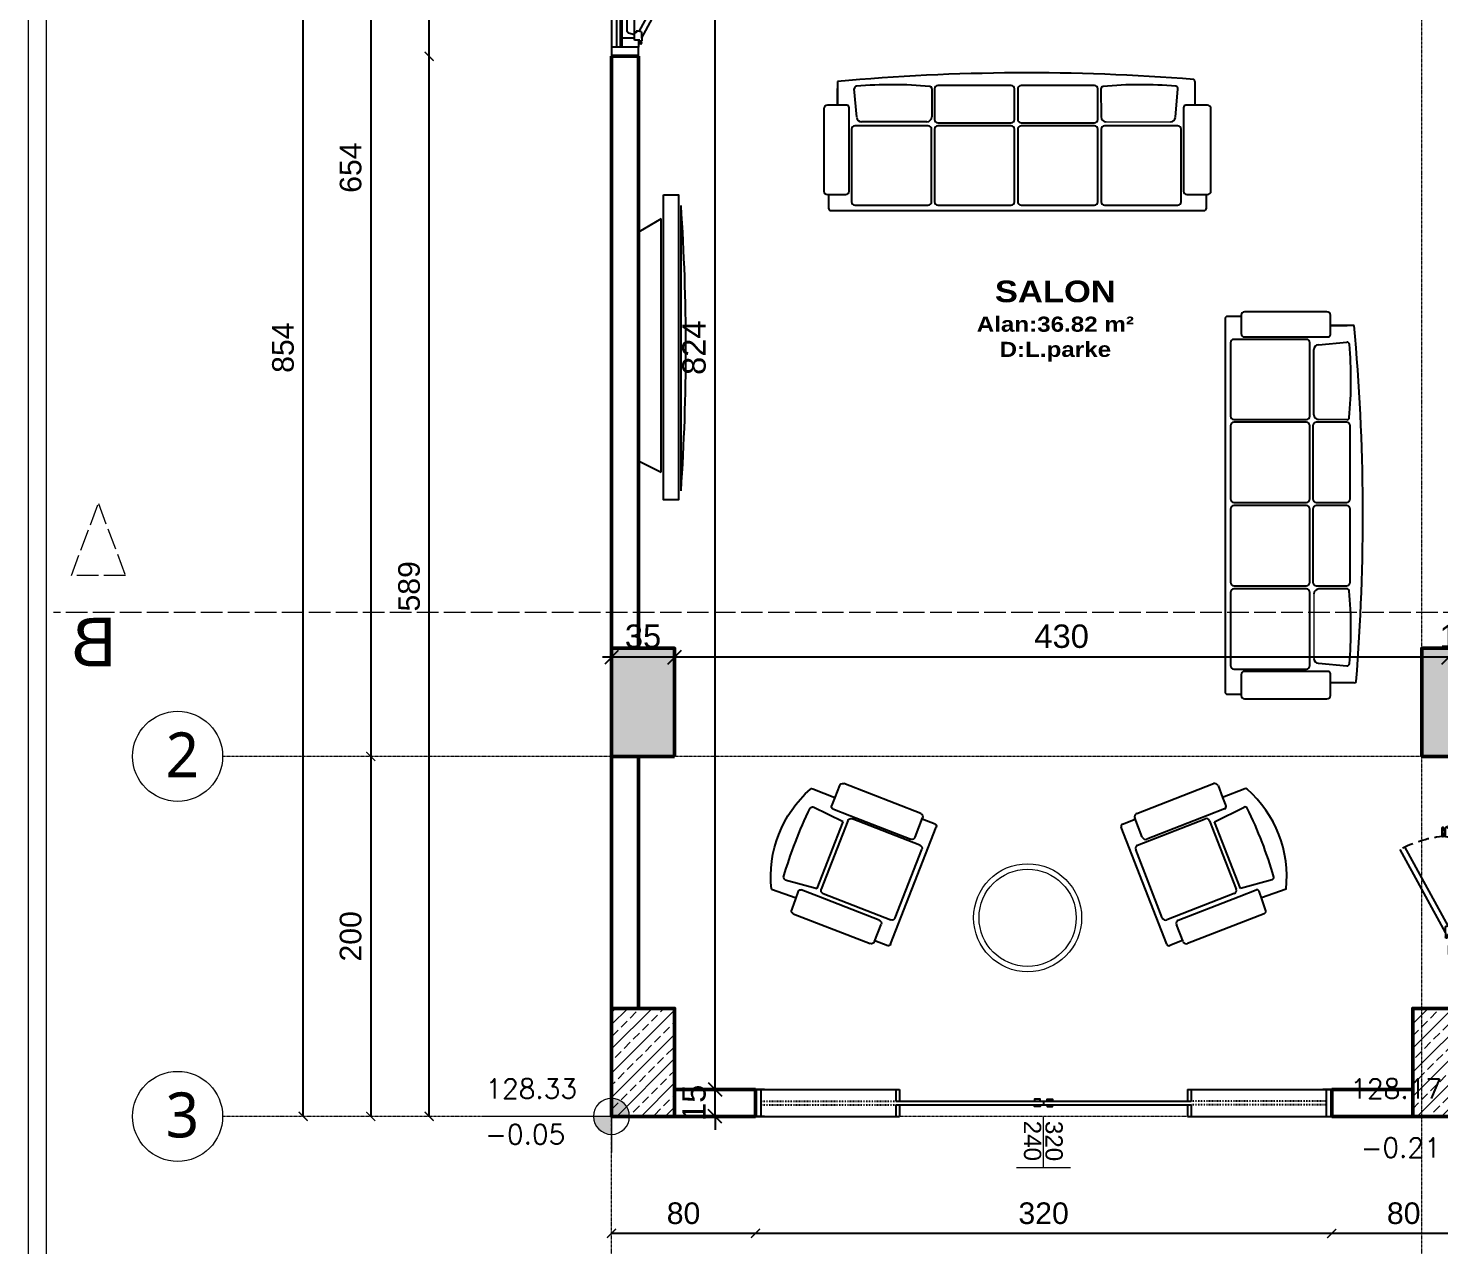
# Model space of a CAD drawing. Header units: millimetres. Extents: x 14753 to 45183, y 5640 to 19518.
# Drawn here: x 19727 to 20511, y 16275 to 16951 of the extents above; entities that cross this region are included whole.
import ezdxf

# ---------------------------------------------------------------- set-up
doc = ezdxf.new("R2010")
doc.units = ezdxf.units.MM
for name, pattern in [('ACAD_ISO02W100', [15, 12, -3]), ('Dash dot', [1.4, 0.6, -0.4, 0, -0.4]), ('DASHDOT', [25.4, 12.7, -6.35, 0, -6.35]), ('DASHDOT2', [0.5, 0.25, -0.125, 0, -0.125]), ('DASHED2', [0.375, 0.25, -0.125]), ('DOT', [0.25, 0, -0.25])]:
    doc.linetypes.add(name, pattern=pattern)
for name, color, linetype, lineweight in [('CERCEVE', 66, 'Continuous', 0), ('Duvar', 1, 'Continuous', 50), ('EŞYA TEFRİŞ', 53, 'Continuous', 13), ('k aks', 44, 'DASHDOT', 18), ('k dis olcu', 43, 'Continuous', 18), ('k ic olcu', 254, 'Continuous', 18), ('k kolon', 1, 'Continuous', 53), ('k kot', 31, 'Continuous', 20), ('k tarama', 252, 'Continuous', 9), ('kesiklii çizgi', 244, 'ACAD_ISO02W100', 5), ('Kolon', 30, 'Continuous', 50)]:
    doc.layers.add(name, color=color, linetype=linetype, lineweight=lineweight)
for name, color, linetype in [('doğrama', 140, 'Continuous'), ('Dış Ölçü', 3, 'Continuous'), ('pencere', 2, 'Continuous'), ('salon tefriş', 42, 'Continuous'), ('Standart', 7, 'Continuous'), ('YAzı', 7, 'Continuous')]:
    doc.layers.add(name, color=color, linetype=linetype)
doc.styles.add('MtXpl_Segoe_UI', font='segoeui.ttf')
doc.styles.add('OLCU', font='romans.shx')
doc.styles.add('ROMANT', font='arial.ttf', dxfattribs={"width": 0.8, "height": 0.125})
doc.styles.get("Standard").update_dxf_attribs({"font": 'arial.ttf'})
doc.styles.add('Vaziyet Yazı', font='bgothm.ttf', dxfattribs={"height": 25})
doc.dimstyles.new('icolcu', dxfattribs={"dimtxt": 13, "dimasz": 7.5, "dimexe": 5, "dimexo": 5, "dimgap": 5, "dimtad": 1, "dimdec": 0, "dimtxsty": 'Standard', "dimblk": 'OBLIQUE', "dimcen": 2.5, "dimdle": 5, "dimclrd": 256, "dimclre": 256, "dimclrt": 256, "dimadec": 4, "dimazin": 0, "dimtfac": 1, "dimtdec": 0, "dimtix": 1, "dimtmove": 2, "dimatfit": 3, "dimldrblk": 'OBLIQUE', "dimfxl": 1, "dimarcsym": 0})
doc.dimstyles.new('icölcü', dxfattribs={"dimtxt": 12, "dimasz": 5, "dimexe": 1.25, "dimexo": 0.625, "dimgap": 5, "dimtad": 1, "dimdec": 0, "dimtxsty": 'Standard', "dimblk": 'ARCHTICK', "dimcen": -10, "dimse1": 1, "dimse2": 1, "dimadec": 0, "dimazin": 0, "dimtfac": 1, "dimtdec": 0, "dimtix": 1, "dimtmove": 0, "dimatfit": 3, "dimldrblk": 'ARCHTICK', "dimfxl": 1, "dimarcsym": 0})
pattern_1 = [(45, (-7754.55, -1210.899), (-6.73519209, 6.73519209), []), (45, (-7747.815, -1210.899), (-6.73519209, 6.73519209), [4.7625, -2.38125])]

# ---------------------------------------------------------------- blocks, each defined once
blk = doc.blocks.new('80-240')
at = {"layer": 'pencere', "lineweight": 25}
for p, q in [((20337.86, 13718.7), (20337.86, 13793.77)), ((20340.62, 13724.71), (20340.62, 13793.77)), ((20343.62, 13786.77), (20343.62, 13793.77)), ((20352.86, 13787.77), (20352.86, 13793.77)), ((20350.62, 13786.77), (20343.62, 13786.77)), ((20343.62, 13729.76), (20343.62, 13786.77)), ((20346.62, 13782.98), (20346.62, 13733.52)), ((20350.62, 13784.77), (20347.38, 13783.95)), ((20353.62, 13787.77), (20350.62, 13787.77)), ((20350.62, 13787.77), (20350.62, 13786.77)), ((20350.62, 13786.77), (20350.62, 13729.76)), ((20351.62, 13783.77), (20350.62, 13783.77)), ((20351.62, 13782.77), (20351.62, 13783.77)), ((20354.43, 13783.22), (20352.62, 13782.77)), ((20353.62, 13789.27), (20353.62, 13787.77)), ((20353.62, 13788.77), (20353.63, 13788.77)), ((20353.62, 13787.77), (20353.62, 13788.77)), ((20354.49, 13788.33), (20353.63, 13788.77)), ((20354.62, 13786.77), (20354.62, 13788.11)), ((20354.62, 13786.77), (20354.62, 13783.46)), ((20352.62, 13782.77), (20351.62, 13782.77)), ((20343.62, 13729.76), (20350.62, 13729.76)), ((20343.62, 13725.84), (20343.62, 13729.76)), ((20350.61, 13731.62), (20347.35, 13732.55)), ((20351.62, 13732.76), (20350.62, 13732.76)), ((20350.62, 13729.76), (20350.62, 13728.76)), ((20350.62, 13728.76), (20353.62, 13728.76)), ((20352.62, 13733.76), (20351.62, 13733.76)), ((20351.62, 13733.76), (20351.62, 13732.76)), ((20354.43, 13733.31), (20352.62, 13733.76)), ((20352.86, 13718.63), (20352.86, 13728.76)), ((20353.62, 13728.76), (20353.62, 13727.76)), ((20353.62, 13728.76), (20353.62, 13727.76)), ((20354.49, 13728.19), (20353.63, 13727.76)), ((20354.62, 13733.06), (20354.62, 13729.76)), ((20355.37, 13731.26), (20354.62, 13731.26)), ((20354.62, 13730.26), (20355.37, 13730.26)), ((20354.62, 13729.76), (20354.62, 13728.41)), ((20355.62, 13733.01), (20355.62, 13731.51)), ((20355.62, 13730.01), (20355.62, 13728.51)), ((20356.37, 13733.26), (20355.87, 13733.26)), ((20355.87, 13728.26), (20356.37, 13728.26)), ((20356.62, 13728.51), (20356.62, 13733.01)), ((20346.12, 13725.84), (20343.62, 13725.84)), ((20346.12, 13725.84), (20346.13, 13724.73)), ((20347.36, 13724.72), (20347.36, 13724.73)), ((20353.62, 13727.76), (20353.63, 13727.76))]:
    blk.add_line(p, q, dxfattribs=at)
at = {"layer": 'pencere', "lineweight": 25, "ltscale": 25}
for p, q in [((20353.22, 13782.91), (20377.14, 13739.1)), ((20354.62, 13786.61), (20379.77, 13740.54))]:
    blk.add_line(p, q, dxfattribs=at)
at = {"layer": 'pencere', "linetype": 'DOT', "lineweight": 25}
for p, q in [((20354.62, 13789.27), (20353.62, 13789.27)), ((20354.12, 13788.77), (20354.12, 13789.77))]:
    blk.add_line(p, q, dxfattribs=at)
at = {"layer": 'pencere', "lineweight": 20}
for p, q in [((20305.09, 13771.23), (20305.09, 13741.23)), ((20305.09, 13756.23), (20337.86, 13756.23))]:
    blk.add_line(p, q, dxfattribs=at)
at = {"layer": 'pencere', "lineweight": 25}
for points in [[(20352.86, 13798.77), (20352.86, 13793.77), (20337.86, 13793.77), (20337.86, 13798.77)], [(20352.86, 13718.63), (20352.86, 13724.76), (20337.86, 13724.69), (20337.86, 13718.56)]]:
    blk.add_lwpolyline(points, close=True, dxfattribs=at)
blk.add_circle((20354.12, 13789.27), 0.5, dxfattribs=at)
for centre, radius, start, end in [((20347.62, 13782.98), 1, 104.03624, 180), ((20354.37, 13783.46), 0.25, 284.03624, 0), ((20354.37, 13788.11), 0.25, 0, 63.20392), ((20347.62, 13733.52), 1, 180, 254.04695), ((20354.37, 13733.06), 0.25, 0, 75.96376), ((20354.37, 13728.41), 0.25, 296.79608, 0), ((20355.37, 13731.51), 0.25, 270, 0), ((20355.37, 13730.01), 0.25, 0, 90), ((20355.87, 13733.01), 0.25, 90, 180), ((20355.87, 13728.51), 0.25, 180, 270), ((20356.37, 13733.01), 0.25, 0, 90), ((20356.37, 13728.51), 0.25, 270, 0)]:
    blk.add_arc(centre, radius, start, end, dxfattribs=at)
at = {"layer": 'pencere', "linetype": 'DASHED2', "lineweight": 25, "ltscale": 25}
blk.add_arc((20350.51, 13794.14), 61.07, 273.86149, 298.62806, dxfattribs=at)
at = {"layer": 'pencere', "lineweight": 20, "style": 'ROMANT'}
for s, p in [('80', (20313.35, 13758.57)), ('240', (20308.98, 13745.29))]:
    blk.add_text(s, height=9.6, dxfattribs=at).set_placement(p)
blk = doc.blocks.new('320 fransız')
at = {"layer": 'pencere', "lineweight": 20}
for p, q in [((249847.73, 214094.21), (249817.73, 214094.21)), ((249832.73, 214094.21), (249832.73, 214065.9))]:
    blk.add_line(p, q, dxfattribs=at)
at = {"layer": 'pencere', "lineweight": 25}
for p, q in [((249677.73, 214065.9), (249672.73, 214065.9)), ((249672.73, 214065.9), (249672.73, 214050.9)), ((249752.73, 214065.9), (249672.73, 214065.9)), ((249675.73, 214050.9), (249675.73, 214065.9)), ((249750.73, 214059.4), (249750.73, 214065.9)), ((249914.73, 214059.4), (249750.73, 214059.4)), ((249752.73, 214059.4), (249752.73, 214065.9)), ((249832.73, 214057.4), (249832.73, 214059.4)), ((249912.73, 214059.4), (249912.73, 214065.9)), ((249992.73, 214065.9), (249912.73, 214065.9)), ((249914.73, 214059.4), (249914.73, 214065.9)), ((249987.73, 214065.9), (249992.73, 214065.9)), ((249989.73, 214050.9), (249989.73, 214065.9)), ((249992.73, 214050.9), (249992.73, 214065.9)), ((249672.73, 214050.9), (249677.73, 214050.9)), ((249752.73, 214050.9), (249672.73, 214050.9)), ((249750.73, 214050.9), (249750.73, 214057.4)), ((249914.73, 214057.4), (249750.73, 214057.4)), ((249752.73, 214050.9), (249752.73, 214057.4)), ((249912.73, 214050.9), (249912.73, 214057.4)), ((249992.73, 214050.9), (249912.73, 214050.9)), ((249914.73, 214050.9), (249914.73, 214057.4)), ((249987.73, 214050.9), (249992.73, 214050.9))]:
    blk.add_line(p, q, dxfattribs=at)
at = {"layer": 'pencere', "linetype": 'Dash dot', "lineweight": 25}
for p, q in [((249675.73, 214059.4), (249750.73, 214059.4)), ((249989.73, 214059.4), (249914.73, 214059.4)), ((249675.73, 214057.4), (249750.73, 214057.4)), ((249989.73, 214057.4), (249914.73, 214057.4))]:
    blk.add_line(p, q, dxfattribs=at)
at = {"layer": 'pencere', "lineweight": 25}
for points in [[(249830.73, 214059.4), (249830.73, 214060.4), (249827.73, 214060.4), (249827.73, 214059.4)], [(249834.73, 214059.4), (249834.73, 214060.4), (249837.73, 214060.4), (249837.73, 214059.4)], [(249830.73, 214057.4), (249830.73, 214056.4), (249827.73, 214056.4), (249827.73, 214057.4)], [(249834.73, 214057.4), (249834.73, 214056.4), (249837.73, 214056.4), (249837.73, 214057.4)]]:
    blk.add_lwpolyline(points, dxfattribs=at)
at = {"layer": 'pencere', "lineweight": 20, "style": 'ROMANT'}
for s, p in [('320', (249831.71, 214068.41)), ('240', (249843.67, 214068.31))]:
    blk.add_text(s, height=9.6, rotation=90, dxfattribs=at).set_placement(p)
blk = doc.blocks.new('160-240 2')
at = {"layer": 'pencere', "lineweight": 25, "ltscale": 25}
for p, q in [((24989.05, 13487.42), (25035.12, 13512.57)), ((24992.74, 13486.02), (25036.56, 13509.94)), ((25125.18, 13486.02), (25081.37, 13509.94)), ((25128.87, 13487.42), (25082.8, 13512.57))]:
    blk.add_line(p, q, dxfattribs=at)
at = {"layer": 'pencere', "lineweight": 25}
for p, q in [((24987.89, 13485.66), (24983.89, 13485.66)), ((24986.39, 13486.42), (24987.89, 13486.42)), ((24987.32, 13487.28), (24986.89, 13486.43)), ((24986.89, 13486.42), (24986.89, 13486.43)), ((24987.89, 13486.42), (24986.89, 13486.42)), ((24988.89, 13487.42), (24987.54, 13487.42)), ((24987.89, 13486.42), (24987.89, 13483.42)), ((24988.89, 13487.42), (24992.19, 13487.42)), ((24992.44, 13487.23), (24992.89, 13485.42)), ((24992.89, 13485.42), (24992.89, 13484.42)), ((25042.35, 13487.23), (25041.9, 13485.42)), ((25041.9, 13485.42), (25041.9, 13484.42)), ((25042.4, 13489.17), (25042.4, 13488.67)), ((25042.59, 13487.42), (25045.9, 13487.42)), ((25047.15, 13489.42), (25042.65, 13489.42)), ((25042.65, 13488.42), (25044.15, 13488.42)), ((25044.4, 13488.17), (25044.4, 13487.42)), ((25045.4, 13487.42), (25045.4, 13488.17)), ((25045.65, 13488.42), (25047.15, 13488.42)), ((25045.9, 13487.42), (25047.24, 13487.42)), ((25046.9, 13483.42), (25046.9, 13486.42)), ((25046.9, 13486.42), (25047.9, 13486.42)), ((25046.9, 13486.42), (25047.9, 13486.42)), ((25062.03, 13485.66), (25046.9, 13485.66)), ((25047.4, 13488.67), (25047.4, 13489.17)), ((25047.47, 13487.28), (25047.9, 13486.43)), ((25047.9, 13486.42), (25047.9, 13486.43)), ((25055.9, 13485.66), (25071.03, 13485.66)), ((25070.46, 13487.28), (25070.03, 13486.43)), ((25070.03, 13486.42), (25070.03, 13486.43)), ((25071.03, 13486.42), (25070.03, 13486.42)), ((25071.03, 13486.42), (25070.03, 13486.42)), ((25070.53, 13488.67), (25070.53, 13489.17)), ((25072.03, 13487.42), (25070.68, 13487.42)), ((25070.78, 13489.42), (25075.28, 13489.42)), ((25072.28, 13488.42), (25070.78, 13488.42)), ((25071.03, 13483.42), (25071.03, 13486.42)), ((25075.33, 13487.42), (25072.03, 13487.42)), ((25072.53, 13487.42), (25072.53, 13488.17)), ((25073.53, 13488.17), (25073.53, 13487.42)), ((25075.28, 13488.42), (25073.78, 13488.42)), ((25075.53, 13489.17), (25075.53, 13488.67)), ((25075.57, 13487.23), (25076.03, 13485.42)), ((25076.03, 13485.42), (25076.03, 13484.42)), ((25125.49, 13487.23), (25125.03, 13485.42)), ((25125.03, 13485.42), (25125.03, 13484.42)), ((25129.03, 13487.42), (25125.73, 13487.42)), ((25129.03, 13487.42), (25130.38, 13487.42)), ((25131.53, 13486.42), (25130.03, 13486.42)), ((25130.03, 13486.42), (25130.03, 13483.42)), ((25130.03, 13486.42), (25131.03, 13486.42)), ((25130.03, 13485.66), (25134.03, 13485.66)), ((25130.6, 13487.28), (25131.03, 13486.43)), ((25131.03, 13486.42), (25131.03, 13486.43)), ((24987.89, 13483.42), (24988.89, 13483.42)), ((24988.89, 13483.42), (25045.9, 13483.42)), ((24988.89, 13483.42), (24988.89, 13476.42)), ((24990.89, 13483.42), (24991.7, 13480.18)), ((24991.89, 13484.42), (24991.89, 13483.42)), ((24992.89, 13484.42), (24991.89, 13484.42)), ((24992.67, 13479.42), (25042.14, 13479.42)), ((25041.9, 13484.42), (25042.9, 13484.42)), ((25042.9, 13484.42), (25042.9, 13483.42)), ((25044.04, 13483.41), (25043.1, 13480.15)), ((25045.9, 13476.42), (25045.9, 13483.42)), ((25045.9, 13483.42), (25046.9, 13483.42)), ((25054.82, 13478.92), (25055.92, 13478.93)), ((25054.82, 13478.92), (25054.82, 13476.42)), ((25055.93, 13480.16), (25055.92, 13480.16)), ((25062.03, 13478.92), (25063.11, 13478.92)), ((25063.11, 13478.92), (25063.11, 13476.42)), ((25072.03, 13483.42), (25071.03, 13483.42)), ((25129.03, 13483.42), (25072.03, 13483.42)), ((25072.03, 13476.42), (25072.03, 13483.42)), ((25073.89, 13483.41), (25074.82, 13480.15)), ((25076.03, 13484.42), (25075.03, 13484.42)), ((25075.03, 13484.42), (25075.03, 13483.42)), ((25125.25, 13479.42), (25075.78, 13479.42)), ((25125.03, 13484.42), (25126.03, 13484.42)), ((25126.03, 13484.42), (25126.03, 13483.42)), ((25127.03, 13483.42), (25126.22, 13480.18)), ((25129.03, 13483.42), (25129.03, 13476.42)), ((25130.03, 13483.42), (25129.03, 13483.42)), ((24988.89, 13476.42), (24983.89, 13476.42)), ((25055.95, 13475.42), (24983.89, 13475.42)), ((25055.94, 13473.42), (24983.89, 13473.42)), ((25061.95, 13470.66), (24983.89, 13470.66)), ((25045.9, 13476.42), (24988.89, 13476.42)), ((25054.82, 13476.42), (25045.9, 13476.42)), ((25055.97, 13470.66), (25134.03, 13470.66)), ((25062.07, 13473.42), (25134.03, 13473.42)), ((25063.11, 13476.42), (25072.03, 13476.42)), ((25072.03, 13476.42), (25129.03, 13476.42)), ((25129.03, 13476.42), (25134.03, 13476.42))]:
    blk.add_line(p, q, dxfattribs=at)
at = {"layer": 'pencere', "linetype": 'DOT', "lineweight": 25}
for p, q in [((24986.89, 13486.92), (24985.89, 13486.92)), ((24986.39, 13487.42), (24986.39, 13486.42)), ((25131.03, 13486.92), (25132.03, 13486.92)), ((25131.53, 13487.42), (25131.53, 13486.42))]:
    blk.add_line(p, q, dxfattribs=at)
at = {"layer": 'pencere', "lineweight": 20}
for p, q in [((25059.03, 13437.89), (25059.03, 13470.66)), ((25044.03, 13437.89), (25074.03, 13437.89))]:
    blk.add_line(p, q, dxfattribs=at)
at = {"layer": 'pencere', "lineweight": 25}
for points in [[(24978.89, 13485.66), (24983.89, 13485.66), (24983.89, 13470.66), (24978.89, 13470.66)], [(25062.03, 13485.66), (25055.9, 13485.66), (25055.97, 13470.66), (25062.1, 13470.66)], [(25139.03, 13485.66), (25134.03, 13485.66), (25134.03, 13470.66), (25139.03, 13470.66)]]:
    blk.add_lwpolyline(points, close=True, dxfattribs=at)
for centre in [(24986.39, 13486.92), (25131.53, 13486.92)]:
    blk.add_circle(centre, 0.5, dxfattribs=at)
at = {"layer": 'pencere', "linetype": 'DASHED2', "lineweight": 25, "ltscale": 25}
for centre, start, end in [((24981.51, 13483.31), 3.86149, 28.62806), ((25136.41, 13483.31), 151.37194, 176.13851)]:
    blk.add_arc(centre, 61.07, start, end, dxfattribs=at)
at = {"layer": 'pencere', "lineweight": 25}
for centre, radius, start, end in [((24987.54, 13487.17), 0.25, 90, 153.20392), ((24992.19, 13487.17), 0.25, 14.03624, 90), ((25042.59, 13487.17), 0.25, 90, 165.96376), ((25042.65, 13489.17), 0.25, 90, 180), ((25042.65, 13488.67), 0.25, 180, 270), ((25044.15, 13488.17), 0.25, 360, 90), ((25045.65, 13488.17), 0.25, 90, 180), ((25047.15, 13489.17), 0.25, 360, 90), ((25047.15, 13488.67), 0.25, 270, 360), ((25047.24, 13487.17), 0.25, 26.79608, 90), ((25070.68, 13487.17), 0.25, 90, 153.20392), ((25070.78, 13489.17), 0.25, 90, 180), ((25070.78, 13488.67), 0.25, 180, 270), ((25072.28, 13488.17), 0.25, 0, 90), ((25073.78, 13488.17), 0.25, 90, 180), ((25075.28, 13489.17), 0.25, 0, 90), ((25075.28, 13488.67), 0.25, 270, 0), ((25075.33, 13487.17), 0.25, 14.03624, 90), ((25125.73, 13487.17), 0.25, 90, 165.96376), ((25130.38, 13487.17), 0.25, 26.79608, 90), ((24992.67, 13480.42), 1, 194.03624, 270), ((25042.14, 13480.42), 1, 270, 344.04695), ((25075.78, 13480.42), 1, 195.95305, 270), ((25125.25, 13480.42), 1, 270, 345.96376)]:
    blk.add_arc(centre, radius, start, end, dxfattribs=at)
at = {"layer": 'pencere', "lineweight": 20, "style": 'ROMANT'}
for s, p in [('160', (25057.57, 13441.78)), ('240', (25069.53, 13441.68))]:
    blk.add_text(s, height=9.6, rotation=90, dxfattribs=at).set_placement(p)
blk = doc.blocks.new('tv 170')
at = {"layer": 'salon tefriş'}
for p, q in [((1168.59, 2080.93), (1168.59, 2239.51)), ((1145.14, 2222.93), (1157.67, 2229.23)), ((1157.67, 2229.23), (1157.67, 2088.34)), ((1145.14, 2095.86), (1145.14, 2222.93)), ((1157.67, 2088.34), (1145.14, 2095.86))]:
    blk.add_line(p, q, dxfattribs=at)
blk.add_lwpolyline([(1159.08, 2075.04), (1167.28, 2075.04), (1167.28, 2244.56), (1159.08, 2244.56)], close=True, dxfattribs=at)
blk.add_arc((-14.45, 2160.22), 1185.7, 356.16566, 3.83434, dxfattribs=at)
blk = doc.blocks.new('üçlü koltuk')
at = {"layer": 'salon tefriş'}
for p, q in [((4310.54, 2014.91), (4310.54, 2007.28)), ((4519.15, 2016.18), (4311.81, 2016.18)), ((4520.42, 2007.28), (4520.42, 2014.91)), ((4321.35, 2007.28), (4309.91, 2007.28)), ((4324.53, 2011.32), (4324.53, 1971.06)), ((4367.11, 2013.23), (4326.43, 2013.23)), ((4369.01, 1971.06), (4369.01, 2011.32)), ((4370.83, 2011.32), (4370.83, 1971.06)), ((4413.42, 2013.23), (4372.74, 2013.23)), ((4415.32, 1971.06), (4415.32, 2011.32)), ((4417.1, 2011.32), (4417.1, 1971.06)), ((4459.69, 2013.23), (4419.01, 2013.23)), ((4461.59, 1971.06), (4461.59, 2011.32)), ((4463.15, 2011.32), (4463.15, 1971.06)), ((4505.74, 2013.23), (4465.06, 2013.23)), ((4507.64, 1971.06), (4507.64, 2011.32)), ((4521.06, 2007.28), (4510.89, 2007.28)), ((4308, 2005.38), (4308, 1959.62)), ((4323.25, 1969.15), (4323.25, 2005.38)), ((4508.98, 2005.38), (4508.98, 1969.15)), ((4522.96, 1959.62), (4522.96, 2005.38)), ((4323.25, 1958.98), (4323.25, 1969.15)), ((4326.43, 1969.15), (4367.11, 1969.15)), ((4372.74, 1969.15), (4413.42, 1969.15)), ((4419.01, 1969.15), (4459.69, 1969.15)), ((4465.06, 1969.15), (4505.74, 1969.15)), ((4508.98, 1969.15), (4508.98, 1958.98)), ((4327.71, 1964.41), (4326.31, 1948.51)), ((4369.09, 1948.64), (4369.01, 1964.19)), ((4370.83, 1965.6), (4370.83, 1948.6)), ((4413.42, 1967.51), (4372.74, 1967.51)), ((4415.32, 1948.6), (4415.32, 1965.6)), ((4417.1, 1965.6), (4417.1, 1948.6)), ((4459.69, 1967.51), (4419.01, 1967.51)), ((4461.59, 1948.6), (4461.59, 1965.6)), ((4463.03, 1948.64), (4463.11, 1964.19)), ((4465.77, 1966.85), (4502.06, 1966.85)), ((4504.71, 1964.41), (4506.12, 1948.51)), ((4309.91, 1957.71), (4316.9, 1957.71)), ((4316.9, 1957.71), (4321.98, 1957.71)), ((4316.9, 1944.49), (4316.9, 1957.71)), ((4510.25, 1957.71), (4515.34, 1957.71)), ((4515.34, 1944.49), (4515.34, 1957.71)), ((4515.34, 1957.71), (4515.34, 1948.36)), ((4515.34, 1957.71), (4521.06, 1957.71)), ((4372.74, 1946.69), (4413.42, 1946.69)), ((4419.01, 1946.69), (4459.69, 1946.69))]:
    blk.add_line(p, q, dxfattribs=at)
at = {"layer": 'salon tefriş', "lineweight": 15}
blk.add_line((4366.34, 1966.85), (4330.37, 1966.85), dxfattribs=at)
at = {"layer": 'salon tefriş'}
for centre, radius, start, end in [((4311.81, 2014.91), 1.27, 89.99999, 179.99999), ((4519.15, 2014.91), 1.27, 359.99999, 89.99999), ((4309.91, 2005.38), 1.91, 89.99999, 179.99999), ((4321.35, 2005.38), 1.91, 359.99999, 89.99999), ((4326.43, 2011.32), 1.91, 89.99999, 179.99999), ((4367.11, 2011.32), 1.91, 359.99999, 89.99999), ((4372.74, 2011.32), 1.91, 89.99999, 179.99999), ((4413.42, 2011.32), 1.91, 359.99999, 89.99999), ((4419.01, 2011.32), 1.91, 89.99999, 179.99999), ((4459.69, 2011.32), 1.91, 359.99999, 89.99999), ((4465.06, 2011.32), 1.91, 89.99999, 179.99999), ((4505.74, 2011.32), 1.91, 359.99999, 89.99999), ((4510.89, 2005.38), 1.91, 89.99999, 179.99999), ((4521.06, 2005.38), 1.91, 359.99999, 89.99999), ((4326.43, 1971.06), 1.91, 179.99999, 269.99999), ((4367.11, 1971.06), 1.91, 269.99999, 359.99999), ((4372.74, 1971.06), 1.91, 179.99999, 269.99999), ((4413.42, 1971.06), 1.91, 269.99999, 359.99999), ((4419.01, 1971.06), 1.91, 179.99999, 269.99999), ((4459.69, 1971.06), 1.91, 269.99999, 359.99999), ((4465.06, 1971.06), 1.91, 179.99999, 269.99999), ((4505.74, 1971.06), 1.91, 269.99999, 359.99999), ((4330.37, 1964.18), 2.67, 89.99999, 174.95517), ((4366.34, 1964.18), 2.67, 0.2908, 89.99999), ((4372.74, 1965.6), 1.91, 89.99999, 179.99999), ((4413.42, 1965.6), 1.91, 359.99999, 89.99999), ((4419.01, 1965.6), 1.91, 89.99999, 179.99999), ((4459.69, 1965.6), 1.91, 359.99999, 89.99999), ((4465.77, 1964.18), 2.67, 90.00001, 179.7092), ((4502.06, 1964.18), 2.67, 5.04483, 90.00001), ((4309.91, 1959.62), 1.91, 179.99999, 269.99999), ((4321.98, 1958.98), 1.27, 269.99999, 359.99999), ((4510.25, 1958.98), 1.27, 179.99999, 269.99999), ((4521.06, 1959.62), 1.91, 269.99999, 359.99999), ((4318.17, 1944.49), 1.27, 179.99999, 242.56916), ((4409.85, 3103.35), 1163.65, 265.45241, 275.20133), ((4327.58, 1948.4), 1.27, 174.95517, 265.02822), ((4347.14, 2170.2), 223.93, 264.96051, 275.32982), ((4367.82, 1948.5), 1.27, 275.2582, 5.9673), ((4372.74, 1948.6), 1.91, 179.99999, 269.99999), ((4413.42, 1948.6), 1.91, 269.99999, 359.99999), ((4419.01, 1948.6), 1.91, 179.99999, 269.99999), ((4459.69, 1948.6), 1.91, 269.99999, 359.99999), ((4464.29, 1948.5), 1.27, 174.0327, 264.7418), ((4485.14, 2173.69), 227.42, 264.71126, 275.00066), ((4504.85, 1948.4), 1.27, 274.97178, 5.04483)]:
    blk.add_arc(centre, radius, start, end, dxfattribs=at)
blk = doc.blocks.new('tekli koltuk')
at = {"layer": 'salon tefriş'}
for p, q in [((4425.75, 2373.63), (4419.53, 2361.97)), ((4389.24, 2324.1), (4410.78, 2364.47)), ((4413.36, 2365.26), (4419.53, 2361.97)), ((4419.53, 2361.97), (4424.01, 2359.57)), ((4424.96, 2348.71), (4432.16, 2365.65)), ((4424.54, 2357.85), (4419.75, 2348.88)), ((4401.02, 2311.08), (4419.98, 2346.6)), ((4419.75, 2348.88), (4402.7, 2316.92)), ((4422.56, 2347.39), (4458.44, 2328.24)), ((4460.08, 2329.98), (4424.96, 2348.71)), ((4470.33, 2345.15), (4460.08, 2329.98)), ((4479.51, 2346.23), (4472.2, 2333.65)), ((4462.37, 2326.15), (4467.15, 2335.12)), ((4473.29, 2333.03), (4468.89, 2335.58)), ((4479.33, 2329.51), (4473.29, 2333.03)), ((4387, 2314.49), (4390.59, 2321.22)), ((4400.12, 2316.13), (4390.03, 2321.52)), ((4459.23, 2325.66), (4440.28, 2290.14)), ((4445.32, 2294.18), (4462.37, 2326.15)), ((4479.19, 2327.98), (4457.65, 2287.6)), ((4449.2, 2279.86), (4387.52, 2312.77)), ((4437.7, 2289.35), (4401.81, 2308.5)), ((4455.07, 2286.82), (4446.1, 2291.6)), ((4454.51, 2287.12), (4450.92, 2280.39))]:
    blk.add_line(p, q, dxfattribs=at)
for centre, radius, start, end in [((4426.87, 2373.03), 1.27, 89.35154, 151.92072), ((4426.15, 2309.57), 64.73, 34.4899, 89.35154), ((4412.46, 2363.58), 1.91, 61.92072, 151.92072), ((4433.33, 2365.15), 1.27, 66.89249, 156.96554), ((4343.54, 2154.71), 230.07, 56.6625, 66.89249), ((4423.42, 2358.45), 1.27, 331.92072, 61.92072), ((4421.66, 2345.7), 1.91, 61.92072, 151.92072), ((4467.86, 2345.58), 2.51, 350.18234, 32.43357), ((4468.25, 2334.48), 1.27, 59.84893, 149.84893), ((4472.18, 2329.4), 7.16, 348.53085, 0.9115), ((4390.92, 2323.2), 1.91, 151.92072, 241.92072), ((4457.55, 2326.56), 1.91, 331.92072, 61.92072), ((4388.12, 2313.89), 1.27, 151.92072, 241.92072), ((4401.02, 2317.82), 1.91, 241.92072, 331.92072), ((4402.71, 2310.18), 1.91, 151.92072, 241.92072), ((4438.59, 2291.03), 1.91, 241.92072, 331.92072), ((4447, 2293.29), 1.91, 151.92072, 241.92072), ((4455.97, 2288.5), 1.91, 241.92072, 331.92072), ((4449.8, 2280.99), 1.27, 241.92072, 331.92072)]:
    blk.add_arc(centre, radius, start, end, dxfattribs=at)
blk = doc.blocks.new('KESİT')
at = {"layer": 'kesiklii çizgi', "color": 3}
for p, q in [((381895, 4551890), (381880, 4551850)), ((381910, 4551850), (381895, 4551890)), ((380281.07, 4551829.46), (381920, 4551829.46))]:
    blk.add_line(p, q, dxfattribs=at)
blk.add_lwpolyline([(381880, 4551850), (381910, 4551850)], dxfattribs=at)
blk.add_text('B', height=27, dxfattribs=at).set_placement((381885, 4551799.5))
blk = doc.blocks.new('_ArchTick')
at = {"color": 0, "linetype": 'ByBlock', "const_width": 0.15}
blk.add_lwpolyline([(-0.5, -0.5), (0.5, 0.5)], dxfattribs=at)
blk = doc.blocks.new('*D214')
at = {"layer": 'Defpoints', "color": 0, "transparency": 16777216}
for p in [(20451.39, 16347.01), (20531.39, 16347.01), (20451.39, 16282.01)]:
    blk.add_point(p, dxfattribs=at)
at = {"layer": 'k dis olcu', "color": 0, "lineweight": -2, "transparency": 16777216}
blk.add_line((20531.39, 16282.01), (20451.39, 16282.01), dxfattribs=at)
at = {"layer": 'k dis olcu', "color": 0, "lineweight": -2, "transparency": 16777216, "xscale": 5, "yscale": 5, "zscale": 5, "rotation": 180}
blk.add_blockref('_ArchTick', (20451.39, 16282.01), dxfattribs=at)
at = {"layer": 'k dis olcu', "color": 0, "lineweight": -2, "transparency": 16777216, "xscale": 5, "yscale": 5, "zscale": 5}
blk.add_blockref('_ArchTick', (20531.39, 16282.01), dxfattribs=at)
at = {"layer": 'k dis olcu', "color": 0, "transparency": 16777216, "insert": (20491.39, 16293.14), "char_height": 12, "attachment_point": 5}
blk.add_mtext('80', dxfattribs=at)
blk = doc.blocks.new('*D215')
at = {"layer": 'Defpoints', "color": 0, "transparency": 16777216}
for p in [(20131.39, 16347.01), (20451.39, 16347.01), (20131.39, 16282.01)]:
    blk.add_point(p, dxfattribs=at)
at = {"layer": 'k dis olcu', "color": 0, "lineweight": -2, "transparency": 16777216}
blk.add_line((20451.39, 16282.01), (20131.39, 16282.01), dxfattribs=at)
at = {"layer": 'k dis olcu', "color": 0, "lineweight": -2, "transparency": 16777216, "xscale": 5, "yscale": 5, "zscale": 5, "rotation": 180}
blk.add_blockref('_ArchTick', (20131.39, 16282.01), dxfattribs=at)
at = {"layer": 'k dis olcu', "color": 0, "lineweight": -2, "transparency": 16777216, "xscale": 5, "yscale": 5, "zscale": 5}
blk.add_blockref('_ArchTick', (20451.39, 16282.01), dxfattribs=at)
at = {"layer": 'k dis olcu', "color": 0, "transparency": 16777216, "insert": (20291.39, 16293.14), "char_height": 12, "attachment_point": 5}
blk.add_mtext('320', dxfattribs=at)
blk = doc.blocks.new('*D216')
at = {"layer": 'Defpoints', "color": 0, "transparency": 16777216}
for p in [(20051.39, 16347.01), (20131.39, 16347.01), (20051.39, 16282.01)]:
    blk.add_point(p, dxfattribs=at)
at = {"layer": 'k dis olcu', "color": 0, "lineweight": -2, "transparency": 16777216}
blk.add_line((20131.39, 16282.01), (20051.39, 16282.01), dxfattribs=at)
at = {"layer": 'k dis olcu', "color": 0, "lineweight": -2, "transparency": 16777216, "xscale": 5, "yscale": 5, "zscale": 5, "rotation": 180}
blk.add_blockref('_ArchTick', (20051.39, 16282.01), dxfattribs=at)
at = {"layer": 'k dis olcu', "color": 0, "lineweight": -2, "transparency": 16777216, "xscale": 5, "yscale": 5, "zscale": 5}
blk.add_blockref('_ArchTick', (20131.39, 16282.01), dxfattribs=at)
at = {"layer": 'k dis olcu', "color": 0, "transparency": 16777216, "insert": (20091.39, 16293.14), "char_height": 12, "attachment_point": 5}
blk.add_mtext('80', dxfattribs=at)
blk = doc.blocks.new('*D84')
at = {"layer": 'Defpoints', "color": 0, "transparency": 16777216}
for p in [(19880.09, 17201.01), (19880.09, 17201.01), (19880.09, 16347.01)]:
    blk.add_point(p, dxfattribs=at)
at = {"layer": 'k dis olcu', "color": 0, "lineweight": -2, "transparency": 16777216}
blk.add_line((19880.09, 16347.01), (19880.09, 17201.01), dxfattribs=at)
at = {"layer": 'k dis olcu', "color": 0, "lineweight": -2, "transparency": 16777216, "xscale": 5, "yscale": 5, "zscale": 5}
for p, rotation in [((19880.09, 17201.01), 90), ((19880.09, 16347.01), 270)]:
    blk.add_blockref('_ArchTick', p, dxfattribs=dict(at, rotation=rotation))
at = {"layer": 'k dis olcu', "color": 0, "transparency": 16777216, "insert": (19868.97, 16774.01), "char_height": 12, "attachment_point": 5, "rotation": 90}
blk.add_mtext('854', dxfattribs=at)
blk = doc.blocks.new('*D85')
at = {"layer": 'Defpoints', "color": 0, "transparency": 16777216}
for p in [(19917.64, 17201.01), (19917.64, 16547.01), (19917.64, 16547.01)]:
    blk.add_point(p, dxfattribs=at)
at = {"layer": 'k dis olcu', "color": 0, "lineweight": -2, "transparency": 16777216}
blk.add_line((19917.64, 17201.01), (19917.64, 16547.01), dxfattribs=at)
at = {"layer": 'k dis olcu', "color": 0, "lineweight": -2, "transparency": 16777216, "xscale": 5, "yscale": 5, "zscale": 5}
for p, rotation in [((19917.64, 17201.01), 90), ((19917.64, 16547.01), 270)]:
    blk.add_blockref('_ArchTick', p, dxfattribs=dict(at, rotation=rotation))
at = {"layer": 'k dis olcu', "color": 0, "transparency": 16777216, "insert": (19906.52, 16874.01), "char_height": 12, "attachment_point": 5, "rotation": 90}
blk.add_mtext('654', dxfattribs=at)
blk = doc.blocks.new('*D86')
at = {"layer": 'Defpoints', "color": 0, "transparency": 16777216}
for p in [(19917.64, 16547.01), (19917.64, 16347.01), (19917.64, 16347.01)]:
    blk.add_point(p, dxfattribs=at)
at = {"layer": 'k dis olcu', "color": 0, "lineweight": -2, "transparency": 16777216}
blk.add_line((19917.64, 16547.01), (19917.64, 16347.01), dxfattribs=at)
at = {"layer": 'k dis olcu', "color": 0, "lineweight": -2, "transparency": 16777216, "xscale": 5, "yscale": 5, "zscale": 5}
for p, rotation in [((19917.64, 16547.01), 90), ((19917.64, 16347.01), 270)]:
    blk.add_blockref('_ArchTick', p, dxfattribs=dict(at, rotation=rotation))
at = {"layer": 'k dis olcu', "color": 0, "transparency": 16777216, "insert": (19906.52, 16447.01), "char_height": 12, "attachment_point": 5, "rotation": 90}
blk.add_mtext('200', dxfattribs=at)
blk = doc.blocks.new('*D220')
at = {"layer": 'Defpoints', "color": 0, "transparency": 16777216}
for p in [(19950.12, 16935.87), (20051.39, 16935.87), (20051.39, 16347.01)]:
    blk.add_point(p, dxfattribs=at)
at = {"layer": 'k dis olcu', "color": 0, "lineweight": -2, "transparency": 16777216}
blk.add_line((19950.12, 16347.01), (19950.12, 16935.87), dxfattribs=at)
at = {"layer": 'k dis olcu', "color": 0, "lineweight": -2, "transparency": 16777216, "xscale": 5, "yscale": 5, "zscale": 5}
for p, rotation in [((19950.12, 16935.87), 90), ((19950.12, 16347.01), 270)]:
    blk.add_blockref('_ArchTick', p, dxfattribs=dict(at, rotation=rotation))
at = {"layer": 'k dis olcu', "color": 0, "transparency": 16777216, "insert": (19938.99, 16641.44), "char_height": 12, "attachment_point": 5, "rotation": 90}
blk.add_mtext('589', dxfattribs=at)
blk = doc.blocks.new('*D221')
at = {"layer": 'Defpoints', "color": 0, "transparency": 16777216}
for p in [(19950.12, 17096.01), (20051.39, 17096.01), (20051.39, 16935.87)]:
    blk.add_point(p, dxfattribs=at)
at = {"layer": 'k dis olcu', "color": 0, "lineweight": -2, "transparency": 16777216}
blk.add_line((19950.12, 16935.87), (19950.12, 17096.01), dxfattribs=at)
at = {"layer": 'k dis olcu', "color": 0, "lineweight": -2, "transparency": 16777216, "xscale": 5, "yscale": 5, "zscale": 5}
for p, rotation in [((19950.12, 17096.01), 90), ((19950.12, 16935.87), 270)]:
    blk.add_blockref('_ArchTick', p, dxfattribs=dict(at, rotation=rotation))
at = {"layer": 'k dis olcu', "color": 0, "transparency": 16777216, "insert": (19938.99, 17015.94), "char_height": 12, "attachment_point": 5, "rotation": 90}
blk.add_mtext('160', dxfattribs=at)
blk = doc.blocks.new('_Oblique')
at = {"color": 0, "linetype": 'ByBlock', "lineweight": -2}
blk.add_line((-0.5, -0.5), (0.5, 0.5), dxfattribs=at)
blk = doc.blocks.new('*D168')
at = {"layer": 'Defpoints', "color": 0, "transparency": 16777216}
for p in [(20516.39, 16602.01), (20516.39, 16602.01), (20526.39, 16602.01)]:
    blk.add_point(p, dxfattribs=at)
at = {"layer": 'k ic olcu', "lineweight": -2, "transparency": 16777216}
for p, q in [((20516.39, 16602.01), (20508.89, 16602.01)), ((20526.39, 16602.01), (20516.39, 16602.01)), ((20526.39, 16602.01), (20533.89, 16602.01))]:
    blk.add_line(p, q, dxfattribs=at)
at = {"layer": 'k ic olcu', "lineweight": -2, "transparency": 16777216, "xscale": 7.5, "yscale": 7.5, "zscale": 7.5}
blk.add_blockref('_Oblique', (20516.39, 16602.01), dxfattribs=at)
at = {"layer": 'k ic olcu', "lineweight": -2, "transparency": 16777216, "xscale": 7.5, "yscale": 7.5, "zscale": 7.5, "rotation": 180}
blk.add_blockref('_Oblique', (20526.39, 16602.01), dxfattribs=at)
at = {"layer": 'k ic olcu', "transparency": 16777216, "insert": (20521.39, 16613.65), "char_height": 13, "attachment_point": 5}
blk.add_mtext('10', dxfattribs=at)
blk = doc.blocks.new('*D169')
at = {"layer": 'Defpoints', "color": 0, "transparency": 16777216}
for p in [(20086.39, 16607.01), (20086.39, 16602.01), (20516.39, 16602.01)]:
    blk.add_point(p, dxfattribs=at)
at = {"layer": 'k ic olcu', "lineweight": -2, "transparency": 16777216}
for p, q in [((20521.39, 16602.01), (20081.39, 16602.01)), ((20086.39, 16602.01), (20086.39, 16597.01))]:
    blk.add_line(p, q, dxfattribs=at)
at = {"layer": 'k ic olcu', "lineweight": -2, "transparency": 16777216, "xscale": 7.5, "yscale": 7.5, "zscale": 7.5, "rotation": 180}
blk.add_blockref('_Oblique', (20086.39, 16602.01), dxfattribs=at)
at = {"layer": 'k ic olcu', "lineweight": -2, "transparency": 16777216, "xscale": 7.5, "yscale": 7.5, "zscale": 7.5}
blk.add_blockref('_Oblique', (20516.39, 16602.01), dxfattribs=at)
at = {"layer": 'k ic olcu', "transparency": 16777216, "insert": (20301.39, 16613.65), "char_height": 13, "attachment_point": 5}
blk.add_mtext('430', dxfattribs=at)
blk = doc.blocks.new('*D54')
at = {"layer": 'Defpoints', "color": 0, "transparency": 16777216}
for p in [(20051.39, 16607.01), (20086.39, 16607.01), (20051.39, 16602.01)]:
    blk.add_point(p, dxfattribs=at)
at = {"layer": 'k ic olcu', "lineweight": -2, "transparency": 16777216}
for p, q in [((20091.39, 16602.01), (20046.39, 16602.01)), ((20051.39, 16602.01), (20051.39, 16597.01)), ((20086.39, 16602.01), (20086.39, 16597.01))]:
    blk.add_line(p, q, dxfattribs=at)
at = {"layer": 'k ic olcu', "lineweight": -2, "transparency": 16777216, "xscale": 7.5, "yscale": 7.5, "zscale": 7.5, "rotation": 180}
blk.add_blockref('_Oblique', (20051.39, 16602.01), dxfattribs=at)
at = {"layer": 'k ic olcu', "lineweight": -2, "transparency": 16777216, "xscale": 7.5, "yscale": 7.5, "zscale": 7.5}
blk.add_blockref('_Oblique', (20086.39, 16602.01), dxfattribs=at)
at = {"layer": 'k ic olcu', "transparency": 16777216, "insert": (20068.89, 16613.65), "char_height": 13, "attachment_point": 5}
blk.add_mtext('35', dxfattribs=at)
blk = doc.blocks.new('*D170')
at = {"layer": 'Defpoints', "color": 0, "transparency": 16777216}
for p in [(20108.89, 16362.01), (20108.89, 16362.01), (20108.89, 16347.01)]:
    blk.add_point(p, dxfattribs=at)
at = {"layer": 'k ic olcu', "lineweight": -2, "transparency": 16777216}
for p, q in [((20108.89, 16362.01), (20108.89, 16369.51)), ((20103.89, 16362.01), (20103.89, 16362.01)), ((20108.89, 16347.01), (20108.89, 16362.01)), ((20103.89, 16347.01), (20103.89, 16347.01)), ((20108.89, 16347.01), (20108.89, 16339.51))]:
    blk.add_line(p, q, dxfattribs=at)
at = {"layer": 'k ic olcu', "lineweight": -2, "transparency": 16777216, "xscale": 7.5, "yscale": 7.5, "zscale": 7.5}
for p, rotation in [((20108.89, 16362.01), 270), ((20108.89, 16347.01), 90)]:
    blk.add_blockref('_Oblique', p, dxfattribs=dict(at, rotation=rotation))
at = {"layer": 'k ic olcu', "transparency": 16777216, "insert": (20097.25, 16354.51), "char_height": 13, "attachment_point": 5, "rotation": 90}
blk.add_mtext('15', dxfattribs=at)
blk = doc.blocks.new('*D171')
at = {"layer": 'Defpoints', "color": 0, "transparency": 16777216}
for p in [(20108.89, 17186.01), (20108.89, 17186.01), (20108.89, 16362.01)]:
    blk.add_point(p, dxfattribs=at)
at = {"layer": 'k ic olcu', "lineweight": -2, "transparency": 16777216}
for p, q in [((20103.89, 17186.01), (20103.89, 17186.01)), ((20108.89, 16357.01), (20108.89, 17191.01)), ((20103.89, 16362.01), (20103.89, 16362.01))]:
    blk.add_line(p, q, dxfattribs=at)
at = {"layer": 'k ic olcu', "lineweight": -2, "transparency": 16777216, "xscale": 7.5, "yscale": 7.5, "zscale": 7.5}
for p, rotation in [((20108.89, 17186.01), 90), ((20108.89, 16362.01), 270)]:
    blk.add_blockref('_Oblique', p, dxfattribs=dict(at, rotation=rotation))
at = {"layer": 'k ic olcu', "transparency": 16777216, "insert": (20097.25, 16774.01), "char_height": 13, "attachment_point": 5, "rotation": 90}
blk.add_mtext('824', dxfattribs=at)
blk = doc.blocks.new('KT')
at = {"layer": 'k tarama'}
h = blk.add_hatch(dxfattribs=at)
h.set_pattern_fill('ANSI33', color=256, scale=1.5)
h.set_pattern_definition(pattern_1)
h.paths.add_polyline_path([(381102.61, 4550660.52), (381127.61, 4550660.52), (381127.61, 4550471.52), (381102.61, 4550471.52)])
h.paths.add_polyline_path([(381529.61, 4550660.52), (381554.61, 4550660.52), (381554.61, 4550471.52), (381529.61, 4550471.52)])
h.paths.add_polyline_path([(381693.61, 4550660.52), (381728.61, 4550660.52), (381728.61, 4550600.52), (381693.61, 4550600.52)])
h.paths.add_polyline_path([(381668.61, 4550041.52), (381728.61, 4550041.52), (381728.61, 4550006.52), (381668.61, 4550006.52)])
h.paths.add_polyline_path([(381102.61, 4550066.52), (381137.61, 4550066.52), (381137.61, 4550006.52), (381102.61, 4550006.52)])
h.paths.add_polyline_path([(380652.61, 4550066.52), (380687.61, 4550066.52), (380687.61, 4550006.52), (380652.61, 4550006.52)])
h = blk.add_hatch(dxfattribs=at)
h.set_pattern_fill('ANSI33', color=256, scale=1.5)
h.set_pattern_definition(pattern_1)
h.paths.add_polyline_path([(381097.61, 4549866.52), (381132.61, 4549866.52), (381132.61, 4549806.52), (381097.61, 4549806.52)])
h.paths.add_polyline_path([(380652.61, 4549866.52), (380687.61, 4549866.52), (380687.61, 4549806.52), (380652.61, 4549806.52)])
at = {"layer": 'k aks', "linetype": 'DASHDOT2'}
for p, q in [((380652.61, 4549658.12), (380652.61, 4550790.52)), ((381102.61, 4549658.12), (381102.61, 4550790.52)), ((381898.61, 4550006.52), (380436.61, 4550006.52)), ((381898.61, 4549806.52), (380436.61, 4549806.52))]:
    blk.add_line(p, q, dxfattribs=at)
at = {"layer": 'k aks', "linetype": 'Continuous'}
for centre in [(380411.61, 4550006.52), (380411.61, 4549806.52)]:
    blk.add_circle(centre, 25, dxfattribs=at)
at = {"layer": 'Kolon'}
for points in [[(380687.61, 4550006.52), (380652.61, 4550006.52), (380652.61, 4550066.52), (380687.61, 4550066.52), (380687.61, 4550006.52)], [(380687.61, 4549806.52), (380652.61, 4549806.52), (380652.61, 4549866.52), (380687.61, 4549866.52), (380687.61, 4549806.52)], [(381132.61, 4549806.52), (381097.61, 4549806.52), (381097.61, 4549866.52), (381132.61, 4549866.52), (381132.61, 4549806.52)]]:
    blk.add_lwpolyline(points, dxfattribs=at)
blk.add_lwpolyline([(381102.61, 4550006.52), (381102.61, 4550066.52), (381137.61, 4550066.52), (381137.61, 4550006.52)], close=True, dxfattribs=at)
at = {"layer": 'k aks', "style": 'MtXpl_Segoe_UI'}
for s, p in [('2', (380404.94, 4549994.83)), ('3', (380404.94, 4549794.83))]:
    blk.add_text(s, height=25, dxfattribs=at).set_placement(p)
blk = doc.blocks.new('dfssdfaswerfawef')
at = {"layer": 'k kot'}
h = blk.add_hatch(color=256, dxfattribs=at)
h.dxf.hatch_style = 1
h.paths.add_polyline_path([(9693.94, 3364.49, 0.414214), (9683.94, 3354.49), (9693.94, 3354.49)])
h.paths.add_polyline_path([(9693.94, 3354.49), (9693.94, 3344.49, 0.414214), (9703.94, 3354.49)])
for p, q in [((9693.94, 3374.49), (9693.94, 3334.49)), ((9673.94, 3354.49), (9763.94, 3354.49))]:
    blk.add_line(p, q, dxfattribs=at)
blk.add_circle((9693.94, 3354.49), 10, dxfattribs=at)

msp = doc.modelspace()

# ---------------------------------------------------------------- linework, layer by layer
at = {"layer": 'CERCEVE'}
for points in [[(19727.42, 15632.61), (21447.89, 15632.61), (21447.89, 17557.61), (19727.42, 17557.61)], [(19737.42, 15642.61), (21437.89, 15642.61), (21437.89, 17547.61), (19737.42, 17547.61)]]:
    msp.add_lwpolyline(points, close=True, dxfattribs=at)
at = {"layer": 'Duvar'}
for p, q in [((20066.39, 16935.87), (20051.39, 16935.87)), ((20131.39, 16362.01), (20131.39, 16347.01)), ((20451.39, 16362.01), (20451.39, 16347.01))]:
    msp.add_line(p, q, dxfattribs=at)
for points in [[(20051.39, 16935.87), (20051.39, 16607.01)], [(20066.39, 16935.87), (20066.39, 16607.01)], [(20051.39, 16547.01), (20051.39, 16531.01), (20051.39, 16407.01)], [(20066.39, 16547.01), (20066.39, 16531.01), (20066.39, 16407.01)], [(20086.39, 16362.01), (20131.39, 16362.01)], [(20451.39, 16362.01), (20496.39, 16362.01)], [(20086.39, 16347.01), (20131.39, 16347.01)], [(20451.39, 16347.01), (20531.39, 16347.01)]]:
    msp.add_lwpolyline(points, dxfattribs=at)
at = {"layer": 'EŞYA TEFRİŞ'}
for radius in [30, 27]:
    msp.add_circle((20282.51, 16457.34), radius, dxfattribs=at)

# ---------------------------------------------------------------- block references
at = {"layer": 'doğrama', "xscale": -1}
for name, p, rotation in [('160-240 2', (6580.73, -8043.02), 270), ('tekli koltuk', (25067.31, 17610.94), 40.64643397357158)]:
    msp.add_blockref(name, p, dxfattribs=dict(at, rotation=rotation))
at = {"layer": 'doğrama'}
for name, p, rotation in [('üçlü koltuk', (24692.34, 18866.37), 180), ('üçlü koltuk', (22408.39, 12270.96), 90.00000000000001), ('tekli koltuk', (15498.95, 17610.94), 319.3535660264285)]:
    msp.add_blockref(name, p, dxfattribs=dict(at, rotation=rotation))
at = {"layer": 'Duvar', "xscale": -1, "rotation": 180}
msp.add_blockref('tv 170', (18921.25, 18934), dxfattribs=at)
at = {"layer": 'Duvar', "rotation": 180}
msp.add_blockref('80-240', (40869.25, 30235.78), dxfattribs=at)
at = {"layer": 'Dış Ölçü', "rotation": 180}
msp.add_blockref('320 fransız', (270124.12, 230412.91), dxfattribs=at)
at = {"layer": 'k aks'}
msp.add_blockref('KT', (-360601.22, -4533459.51), dxfattribs=at)
at = {"layer": 'k kolon', "xscale": -1, "rotation": 359.9996421312763}
for p in [(29745.31, 12992.46), (30225.59, 12992.46)]:
    msp.add_blockref('dfssdfaswerfawef', p, dxfattribs=at)
at = {"layer": 'Standart', "xscale": -1}
msp.add_blockref('KESİT', (401661.39, -4535202.54), dxfattribs=at)

# ---------------------------------------------------------------- texts
at = {"layer": 'k kot', "style": 'OLCU'}
for s, p in [('128.33', (19981.39, 16357.01)), ('128.17', (20461.66, 16357.01)), ('-0.05', (19981.27, 16331.65, -12933.2)), ('-0.21', (20467.53, 16324.26, -12933.2))]:
    msp.add_text(s, height=10.8, rotation=359.99964, dxfattribs=at).set_placement(p)
at = {"layer": 'YAzı', "color": 7, "lineweight": -2, "insert": (20297.9, 16788.8), "char_height": 11.52, "width": 275.4024, "attachment_point": 5, "style": 'Vaziyet Yazı'}
msp.add_mtext('{\\fArial Black|b0|i0|c162|p34;\\H1.04167x;SALON \\P\\fArial Black|b0|i0|c0|p34;\\H0.7x;Alan:3\\fArial Black|b0|i0|c162|p34;6.\\fArial Black|b0|i0|c0|p34;8\\fArial Black|b0|i0|c162|p34;2 \\fArial Black|b0|i0|c0|p34;m²\\fArial Black|b0|i0|c162|p34;\\PD:L.parke}', dxfattribs=at)

# ---------------------------------------------------------------- dimensions: what is measured, and where the dimension line sits
at = {"layer": 'k dis olcu'}
for base, p1, p2, angle, picture, middle in [((19880.09, 17201.01), (19880.09, 16347.01), (19880.09, 17201.01), 90, '*D84', (19868.97, 16774.01)), ((19917.64, 16547.01), (19917.64, 17201.01), (19917.64, 16547.01), 90, '*D85', (19906.52, 16874.01)), ((19950.12, 17096.01), (20051.39, 16935.87), (20051.39, 17096.01), 90, '*D221', (19938.99, 17015.94)), ((19950.12, 16935.87), (20051.39, 16347.01), (20051.39, 16935.87), 90, '*D220', (19938.99, 16641.44)), ((19917.64, 16347.01), (19917.64, 16547.01), (19917.64, 16347.01), 90, '*D86', (19906.52, 16447.01)), ((20051.39, 16282.01), (20131.39, 16347.01), (20051.39, 16347.01), 180, '*D216', (20091.39, 16293.14)), ((20131.39, 16282.01), (20451.39, 16347.01), (20131.39, 16347.01), 180, '*D215', (20291.39, 16293.14)), ((20451.39, 16282.01), (20531.39, 16347.01), (20451.39, 16347.01), 180, '*D214', (20491.39, 16293.14))]:
    dim = msp.add_linear_dim(base=base, p1=p1, p2=p2, angle=angle, dimstyle='icölcü', dxfattribs=at)
    dim.commit()
    dim.dimension.update_dxf_attribs({"geometry": picture, "text_midpoint": middle})
at = {"layer": 'k ic olcu'}
for base, p1, p2, angle, picture, middle in [((20108.89, 17186.01), (20108.89, 16362.01), (20108.89, 17186.01), 90, '*D171', (20097.25, 16774.01)), ((20051.39, 16602.01), (20086.39, 16607.01), (20051.39, 16607.01), 180, '*D54', (20068.89, 16613.65)), ((20086.39, 16602.01), (20516.39, 16602.01), (20086.39, 16607.01), 180, '*D169', (20301.39, 16613.65)), ((20516.39, 16602.01), (20526.39, 16602.01), (20516.39, 16602.01), 180, '*D168', (20521.39, 16613.65)), ((20108.89, 16362.01), (20108.89, 16347.01), (20108.89, 16362.01), 90, '*D170', (20097.25, 16354.51))]:
    dim = msp.add_linear_dim(base=base, p1=p1, p2=p2, angle=angle, dimstyle='icolcu', dxfattribs=at)
    dim.commit()
    dim.dimension.update_dxf_attribs({"geometry": picture, "text_midpoint": middle})

doc.saveas('drawing.dxf')
